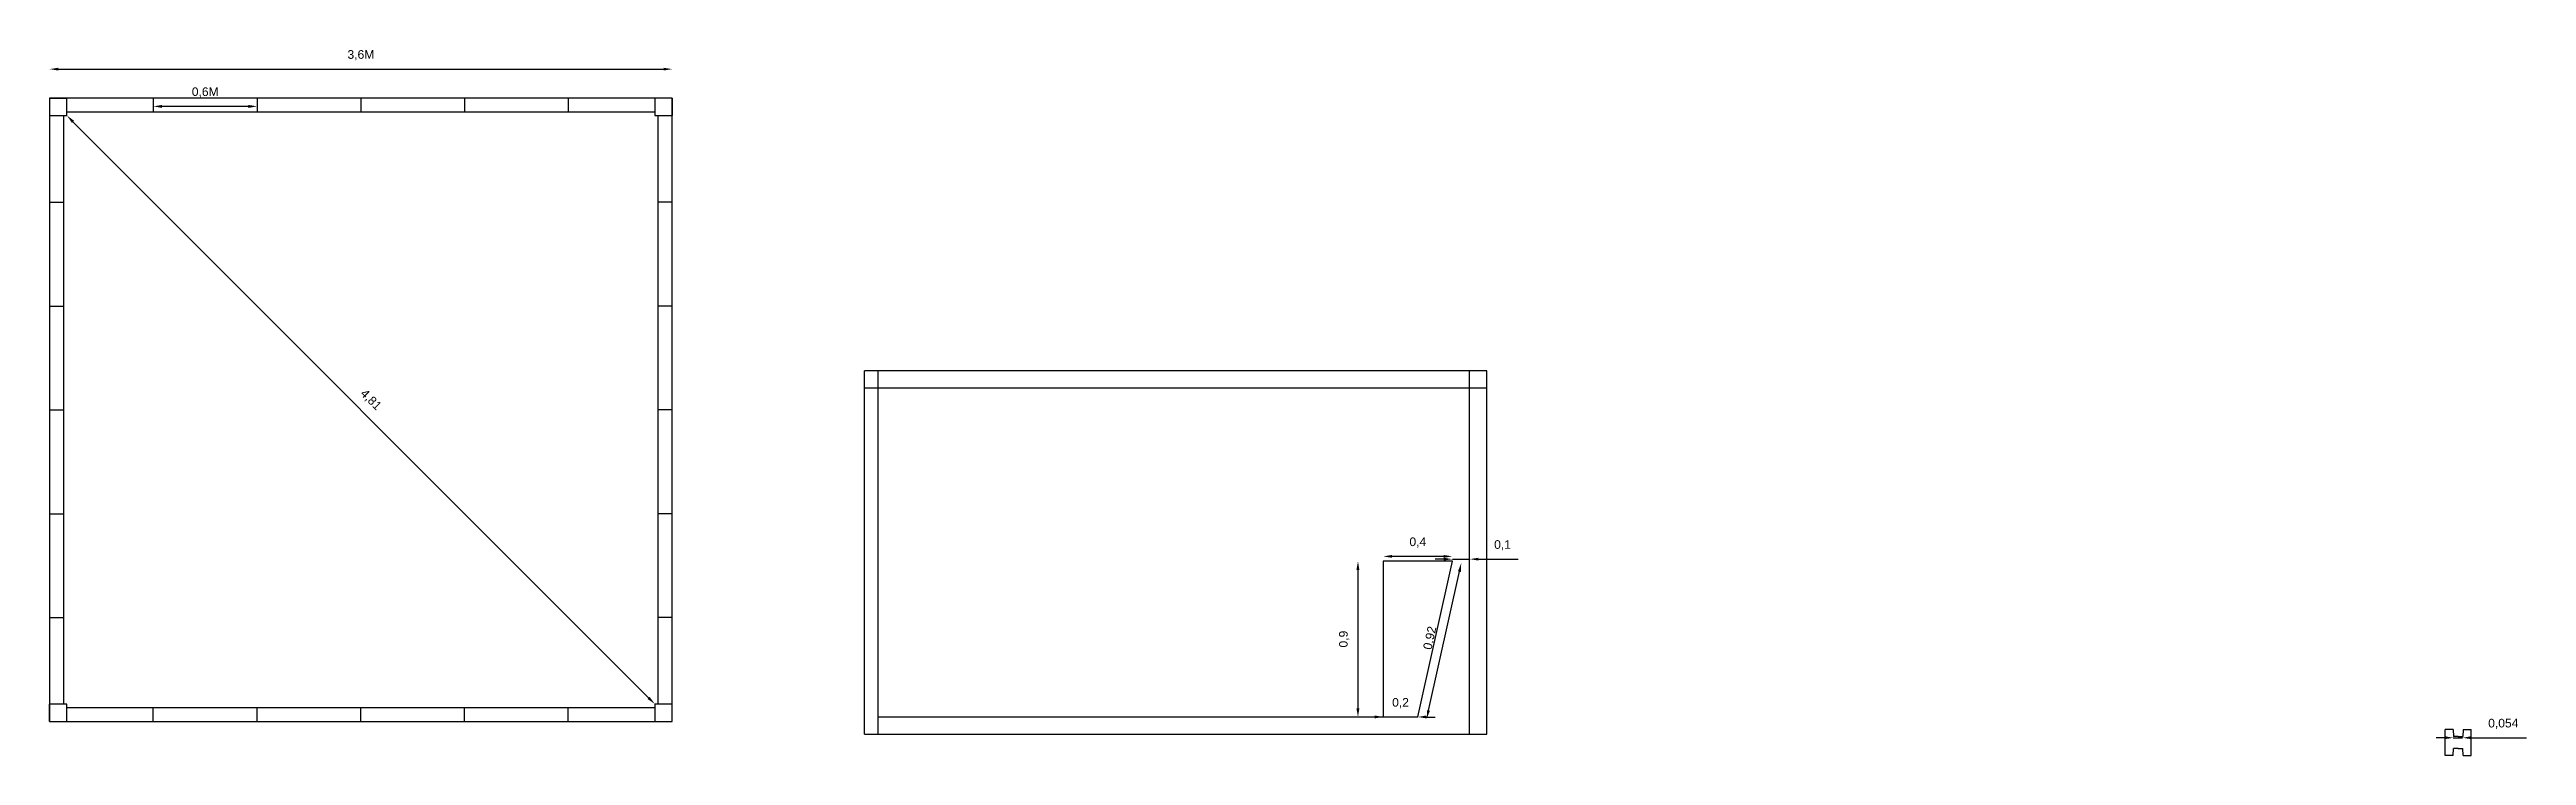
# Model space of a CAD drawing. Header units: millimetres. Extents: x 2510.3 to 2524.6, y 1007.3 to 1011.4.
import ezdxf

# ---------------------------------------------------------------- set-up
doc = ezdxf.new("R2010")
doc.units = ezdxf.units.MM
doc.styles.get("Standard").update_dxf_attribs({"font": 'arial.ttf'})
doc.dimstyles.new('ISO-25', dxfattribs={"dimtxt": 0.05, "dimasz": 0.05, "dimexe": 1.25, "dimexo": 0.625, "dimgap": 0.05, "dimtad": 1, "dimtxsty": 'Standard', "dimcen": 1, "dimse1": 1, "dimse2": 1, "dimadec": 0, "dimazin": 0, "dimtfac": 1, "dimtmove": 0, "dimatfit": 3, "dimfxl": 1, "dimarcsym": 0})

# ---------------------------------------------------------------- blocks, each defined once
blk = doc.blocks.new('*D4')
at = {"color": 0, "lineweight": -2, "transparency": 16777216}
blk.add_line((2511.446, 1011.026), (2510.946, 1011.026), dxfattribs=at)
at = {"color": 0, "transparency": 16777216}
for points in [[(2510.946, 1011.034), (2510.946, 1011.017), (2510.896, 1011.026)], [(2511.446, 1011.034), (2511.446, 1011.017), (2511.496, 1011.026)]]:
    blk.add_solid(points, dxfattribs=at)
at = {"layer": 'Defpoints', "color": 0, "transparency": 16777216}
for p in [(2510.896, 1011.073), (2510.896, 1011.026), (2511.496, 1011.073)]:
    blk.add_point(p, dxfattribs=at)
at = {"color": 0, "transparency": 16777216, "insert": (2511.196, 1011.106), "char_height": 0.05, "attachment_point": 5}
blk.add_mtext('0,6M', dxfattribs=at)
blk = doc.blocks.new('*D5')
at = {"color": 0, "lineweight": -2, "transparency": 16777216}
blk.add_line((2510.346, 1011.241), (2513.846, 1011.241), dxfattribs=at)
at = {"color": 0, "transparency": 16777216}
for points in [[(2510.346, 1011.249), (2510.346, 1011.233), (2510.296, 1011.241)], [(2513.846, 1011.249), (2513.846, 1011.233), (2513.896, 1011.241)]]:
    blk.add_solid(points, dxfattribs=at)
at = {"layer": 'Defpoints', "color": 0, "transparency": 16777216}
for p in [(2513.896, 1011.241), (2510.296, 1011.073), (2513.896, 1011.073)]:
    blk.add_point(p, dxfattribs=at)
at = {"color": 0, "transparency": 16777216, "insert": (2512.096, 1011.321), "char_height": 0.05, "attachment_point": 5}
blk.add_mtext('3,6M', dxfattribs=at)
blk = doc.blocks.new('*D6')
at = {"color": 0, "lineweight": -2, "transparency": 16777216}
for p, q in [((2518.358, 1008.41), (2518.308, 1008.41)), ((2518.408, 1008.41), (2518.508, 1008.41)), ((2518.558, 1008.41), (2518.789, 1008.41))]:
    blk.add_line(p, q, dxfattribs=at)
at = {"color": 0, "transparency": 16777216}
for points in [[(2518.358, 1008.418), (2518.358, 1008.402), (2518.408, 1008.41)], [(2518.558, 1008.418), (2518.558, 1008.402), (2518.508, 1008.41)]]:
    blk.add_solid(points, dxfattribs=at)
at = {"layer": 'Defpoints', "color": 0, "transparency": 16777216}
for p in [(2518.508, 1009.498), (2518.408, 1008.398), (2518.508, 1008.41)]:
    blk.add_point(p, dxfattribs=at)
at = {"color": 0, "transparency": 16777216, "insert": (2518.698, 1008.49), "char_height": 0.05, "attachment_point": 5}
blk.add_mtext('0,1', dxfattribs=at)
blk = doc.blocks.new('*D7')
at = {"color": 0, "lineweight": -2, "transparency": 16777216}
blk.add_line((2518.358, 1008.426), (2518.058, 1008.426), dxfattribs=at)
at = {"color": 0, "transparency": 16777216}
for points in [[(2518.058, 1008.434), (2518.058, 1008.418), (2518.008, 1008.426)], [(2518.358, 1008.434), (2518.358, 1008.418), (2518.408, 1008.426)]]:
    blk.add_solid(points, dxfattribs=at)
at = {"layer": 'Defpoints', "color": 0, "transparency": 16777216}
for p in [(2518.008, 1008.426), (2518.008, 1008.398), (2518.408, 1008.398)]:
    blk.add_point(p, dxfattribs=at)
at = {"color": 0, "transparency": 16777216, "insert": (2518.208, 1008.506), "char_height": 0.05, "attachment_point": 5}
blk.add_mtext('0,4', dxfattribs=at)
blk = doc.blocks.new('*D8')
at = {"color": 0, "lineweight": -2, "transparency": 16777216}
blk.add_line((2517.862, 1008.348), (2517.862, 1007.548), dxfattribs=at)
at = {"color": 0, "transparency": 16777216}
for points in [[(2517.853, 1008.348), (2517.87, 1008.348), (2517.862, 1008.398)], [(2517.853, 1007.548), (2517.87, 1007.548), (2517.862, 1007.498)]]:
    blk.add_solid(points, dxfattribs=at)
at = {"layer": 'Defpoints', "color": 0, "transparency": 16777216}
for p in [(2518.008, 1008.398), (2517.862, 1007.498), (2518.008, 1007.498)]:
    blk.add_point(p, dxfattribs=at)
at = {"color": 0, "transparency": 16777216, "insert": (2517.782, 1007.948), "char_height": 0.05, "attachment_point": 5, "rotation": 90}
blk.add_mtext('0,9', dxfattribs=at)
blk = doc.blocks.new('*D9')
at = {"color": 0, "lineweight": -2, "transparency": 16777216}
blk.add_line((2518.27, 1007.535), (2518.449, 1008.338), dxfattribs=at)
at = {"color": 0, "transparency": 16777216}
for points in [[(2518.44, 1008.34), (2518.457, 1008.336), (2518.459, 1008.387)], [(2518.262, 1007.537), (2518.278, 1007.534), (2518.259, 1007.487)]]:
    blk.add_solid(points, dxfattribs=at)
at = {"layer": 'Defpoints', "color": 0, "transparency": 16777216}
for p in [(2518.408, 1008.398), (2518.459, 1008.387), (2518.208, 1007.498)]:
    blk.add_point(p, dxfattribs=at)
at = {"color": 0, "transparency": 16777216, "insert": (2518.281, 1007.954), "char_height": 0.05, "attachment_point": 5, "rotation": 77.4712}
blk.add_mtext('0,92', dxfattribs=at)
blk = doc.blocks.new('*D10')
at = {"color": 0, "lineweight": -2, "transparency": 16777216}
for p, q in [((2517.958, 1007.498), (2517.908, 1007.498)), ((2518.208, 1007.498), (2518.008, 1007.498)), ((2518.258, 1007.498), (2518.308, 1007.498))]:
    blk.add_line(p, q, dxfattribs=at)
at = {"color": 0, "transparency": 16777216}
for points in [[(2517.958, 1007.507), (2517.958, 1007.49), (2518.008, 1007.498)], [(2518.258, 1007.507), (2518.258, 1007.49), (2518.208, 1007.498)]]:
    blk.add_solid(points, dxfattribs=at)
at = {"layer": 'Defpoints', "color": 0, "transparency": 16777216}
for p in [(2518.008, 1007.498), (2518.008, 1007.498), (2518.208, 1007.498)]:
    blk.add_point(p, dxfattribs=at)
at = {"color": 0, "transparency": 16777216, "insert": (2518.108, 1007.578), "char_height": 0.05, "attachment_point": 5}
blk.add_mtext('0,2', dxfattribs=at)
blk = doc.blocks.new('*D11')
at = {"color": 0, "lineweight": -2, "transparency": 16777216}
blk.add_line((2513.76, 1007.608), (2510.431, 1010.937), dxfattribs=at)
at = {"color": 0, "transparency": 16777216}
for points in [[(2510.437, 1010.943), (2510.425, 1010.931), (2510.396, 1010.973)], [(2513.766, 1007.614), (2513.754, 1007.602), (2513.796, 1007.573)]]:
    blk.add_solid(points, dxfattribs=at)
at = {"layer": 'Defpoints', "color": 0, "transparency": 16777216}
for p in [(2510.396, 1010.973), (2510.396, 1010.973), (2513.796, 1007.573)]:
    blk.add_point(p, dxfattribs=at)
at = {"color": 0, "transparency": 16777216, "insert": (2512.152, 1009.329), "char_height": 0.05, "attachment_point": 5, "rotation": 315}
blk.add_mtext('4,81', dxfattribs=at)
blk = doc.blocks.new('*D12')
at = {"color": 0, "lineweight": -2, "transparency": 16777216}
for p, q in [((2524.146, 1007.378), (2524.096, 1007.378)), ((2524.196, 1007.378), (2524.25, 1007.378)), ((2524.3, 1007.378), (2524.619, 1007.378))]:
    blk.add_line(p, q, dxfattribs=at)
at = {"color": 0, "transparency": 16777216}
for points in [[(2524.146, 1007.387), (2524.146, 1007.37), (2524.196, 1007.378)], [(2524.3, 1007.387), (2524.3, 1007.37), (2524.25, 1007.378)]]:
    blk.add_solid(points, dxfattribs=at)
at = {"layer": 'Defpoints', "color": 0, "transparency": 16777216}
for p in [(2524.196, 1007.386), (2524.25, 1007.386), (2524.25, 1007.378)]:
    blk.add_point(p, dxfattribs=at)
at = {"color": 0, "transparency": 16777216, "insert": (2524.485, 1007.458), "char_height": 0.05, "attachment_point": 5}
blk.add_mtext('0,054', dxfattribs=at)

msp = doc.modelspace()

# ---------------------------------------------------------------- linework, layer by layer
for p, q in [((2513.8956, 1011.0725), (2510.2956, 1011.0725)), ((2510.2956, 1011.0725), (2510.2956, 1007.4725)), ((2510.3756, 1010.9725), (2510.3756, 1007.5725)), ((2513.7956, 1010.9925), (2510.3956, 1010.9925)), ((2513.8156, 1007.5725), (2513.8156, 1010.9725)), ((2513.8956, 1007.4725), (2513.8956, 1011.0725)), ((2510.3956, 1007.5525), (2513.7956, 1007.5525)), ((2510.2956, 1007.4725), (2513.8956, 1007.4725))]:
    msp.add_line(p, q)
at = {"color": 1}
for p, q in [((2510.2956, 1011.0725), (2510.3956, 1011.0725)), ((2510.8956, 1011.0725), (2510.8956, 1010.9925)), ((2511.4956, 1011.0725), (2511.4956, 1010.9925)), ((2512.0956, 1011.0725), (2512.0956, 1010.9925)), ((2512.6956, 1011.0725), (2512.6956, 1010.9925)), ((2513.2956, 1011.0725), (2513.2956, 1010.9925)), ((2513.8956, 1011.0725), (2513.7956, 1011.0725)), ((2513.8956, 1011.0725), (2513.7956, 1011.0725)), ((2513.8956, 1011.0725), (2513.8956, 1010.9725)), ((2510.2956, 1010.4725), (2510.3756, 1010.4725)), ((2510.2956, 1010.4725), (2510.3756, 1010.4725)), ((2513.8956, 1010.4725), (2513.8156, 1010.4725)), ((2513.8956, 1010.4725), (2513.8156, 1010.4725)), ((2510.2956, 1009.8725), (2510.3756, 1009.8725)), ((2513.8956, 1009.8725), (2513.8156, 1009.8725)), ((2510.2956, 1009.2725), (2510.3756, 1009.2725)), ((2513.8956, 1009.2725), (2513.8156, 1009.2725)), ((2510.2956, 1008.6725), (2510.3756, 1008.6725)), ((2513.8956, 1008.6725), (2513.8156, 1008.6725)), ((2510.2956, 1008.0725), (2510.3756, 1008.0725)), ((2513.8956, 1008.0725), (2513.8156, 1008.0725)), ((2510.2956, 1007.4725), (2510.2956, 1007.5725)), ((2510.8956, 1007.4725), (2510.8956, 1007.5525)), ((2510.8956, 1007.4725), (2510.8956, 1007.5525)), ((2510.8956, 1007.4725), (2510.8956, 1007.5525)), ((2510.8956, 1007.4725), (2510.8956, 1007.5525)), ((2511.4956, 1007.4725), (2511.4956, 1007.5525)), ((2512.0956, 1007.4725), (2512.0956, 1007.5525)), ((2512.6956, 1007.4725), (2512.6956, 1007.5525)), ((2513.2956, 1007.4725), (2513.2956, 1007.5525))]:
    msp.add_line(p, q, dxfattribs=at)
at = {"color": 0}
for p, q in [((2515.0076, 1007.3982), (2515.0076, 1009.4982)), ((2518.6076, 1009.4982), (2515.0076, 1009.4982)), ((2518.6076, 1009.3982), (2515.0076, 1009.3982)), ((2515.0876, 1007.3982), (2515.0876, 1009.4982)), ((2518.5076, 1007.3982), (2518.5076, 1009.4982)), ((2518.6076, 1007.3982), (2518.6076, 1009.4982)), ((2515.0076, 1007.3982), (2515.0876, 1007.3982)), ((2515.0076, 1007.3982), (2518.6076, 1007.3982)), ((2515.0876, 1007.4982), (2518.2076, 1007.4982)), ((2524.1484, 1007.2761), (2524.1484, 1007.4261)), ((2524.1944, 1007.4261), (2524.1484, 1007.4261)), ((2524.1944, 1007.4261), (2524.1964, 1007.3861)), ((2524.2234, 1007.3861), (2524.1964, 1007.3861)), ((2524.2234, 1007.3861), (2524.2504, 1007.3861)), ((2524.2524, 1007.4261), (2524.2504, 1007.3861)), ((2524.2524, 1007.4261), (2524.2984, 1007.4261)), ((2524.2984, 1007.2761), (2524.2984, 1007.4261)), ((2524.1944, 1007.2761), (2524.1484, 1007.2761)), ((2524.1944, 1007.2761), (2524.1964, 1007.3161)), ((2524.2234, 1007.3161), (2524.1964, 1007.3161)), ((2524.2234, 1007.3161), (2524.2504, 1007.3161)), ((2524.2524, 1007.2761), (2524.2504, 1007.3161)), ((2524.2524, 1007.2761), (2524.2984, 1007.2761))]:
    msp.add_line(p, q, dxfattribs=at)
at = {"color": 6}
for p, q in [((2518.4076, 1008.3982), (2518.0076, 1008.3982)), ((2518.0076, 1008.3982), (2518.0076, 1007.4982)), ((2518.2076, 1007.4982), (2518.4076, 1008.3982)), ((2518.0076, 1007.4982), (2518.2076, 1007.4982))]:
    msp.add_line(p, q, dxfattribs=at)
at = {"color": 55, "true_color": 0x999b37}
for points in [[(2510.3956, 1011.0725), (2510.2956, 1011.0725), (2510.2956, 1010.9725), (2510.3956, 1010.9725)], [(2513.8956, 1011.0725), (2513.7956, 1011.0725), (2513.7956, 1010.9725), (2513.8956, 1010.9725)], [(2510.3956, 1007.5725), (2510.2956, 1007.5725), (2510.2956, 1007.4725), (2510.3956, 1007.4725)], [(2513.8956, 1007.5725), (2513.7956, 1007.5725), (2513.7956, 1007.4725), (2513.8956, 1007.4725)]]:
    msp.add_lwpolyline(points, close=True, dxfattribs=at)

# ---------------------------------------------------------------- dimensions: what is measured, and where the dimension line sits
at = {"color": 1}
for base, p1, p2, picture, middle in [((2513.8956, 1011.2411), (2510.2956, 1011.0725), (2513.8956, 1011.0725), '*D5', (2512.0956, 1011.3211)), ((2510.8956, 1011.0257), (2511.4956, 1011.0725), (2510.8956, 1011.0725), '*D4', (2511.1956, 1011.1057))]:
    dim = msp.add_linear_dim(base=base, p1=p1, p2=p2, text='<>M', dimstyle='ISO-25', dxfattribs=at)
    dim.commit()
    dim.dimension.update_dxf_attribs({"geometry": picture, "text_midpoint": middle})
at = {"color": 6}
for p1, p2, distance, picture, middle in [((2513.7956, 1007.5725), (2510.3956, 1010.9725), 0, '*D11', (2512.1522, 1009.3291)), ((2518.2076, 1007.4982), (2518.4076, 1008.3982), -0.0532, '*D9', (2518.2813, 1007.954))]:
    dim = msp.add_aligned_dim(p1=p1, p2=p2, distance=distance, dimstyle='ISO-25', dxfattribs=at)
    dim.commit()
    dim.dimension.update_dxf_attribs({"geometry": picture, "text_midpoint": middle})
for base, p1, p2, picture, middle in [((2518.5076, 1008.4099), (2518.4076, 1008.3982), (2518.5076, 1009.4982), '*D6', (2518.6982, 1008.49)), ((2518.0076, 1008.4261), (2518.4076, 1008.3982), (2518.0076, 1008.3982), '*D7', (2518.2076, 1008.5061)), ((2518.0076, 1007.4982), (2518.2076, 1007.4982), (2518.0076, 1007.4982), '*D10', (2518.1076, 1007.5782))]:
    dim = msp.add_linear_dim(base=base, p1=p1, p2=p2, dimstyle='ISO-25', dxfattribs=at)
    dim.commit()
    dim.dimension.update_dxf_attribs({"geometry": picture, "text_midpoint": middle})
dim = msp.add_linear_dim(base=(2517.8616, 1007.4982), p1=(2518.0076, 1008.3982), p2=(2518.0076, 1007.4982), angle=90, dimstyle='ISO-25', dxfattribs=at)
dim.commit()
dim.dimension.update_dxf_attribs({"geometry": '*D8', "text_midpoint": (2517.7816, 1007.9482)})
at = {"color": 5}
dim = msp.add_linear_dim(base=(2524.2504, 1007.3783), p1=(2524.1964, 1007.3861), p2=(2524.2504, 1007.3861), dimstyle='ISO-25', override={"dimdec": 3}, dxfattribs=at)
dim.commit()
dim.dimension.update_dxf_attribs({"geometry": '*D12', "text_midpoint": (2524.4847, 1007.4584)})

doc.saveas('drawing.dxf')
